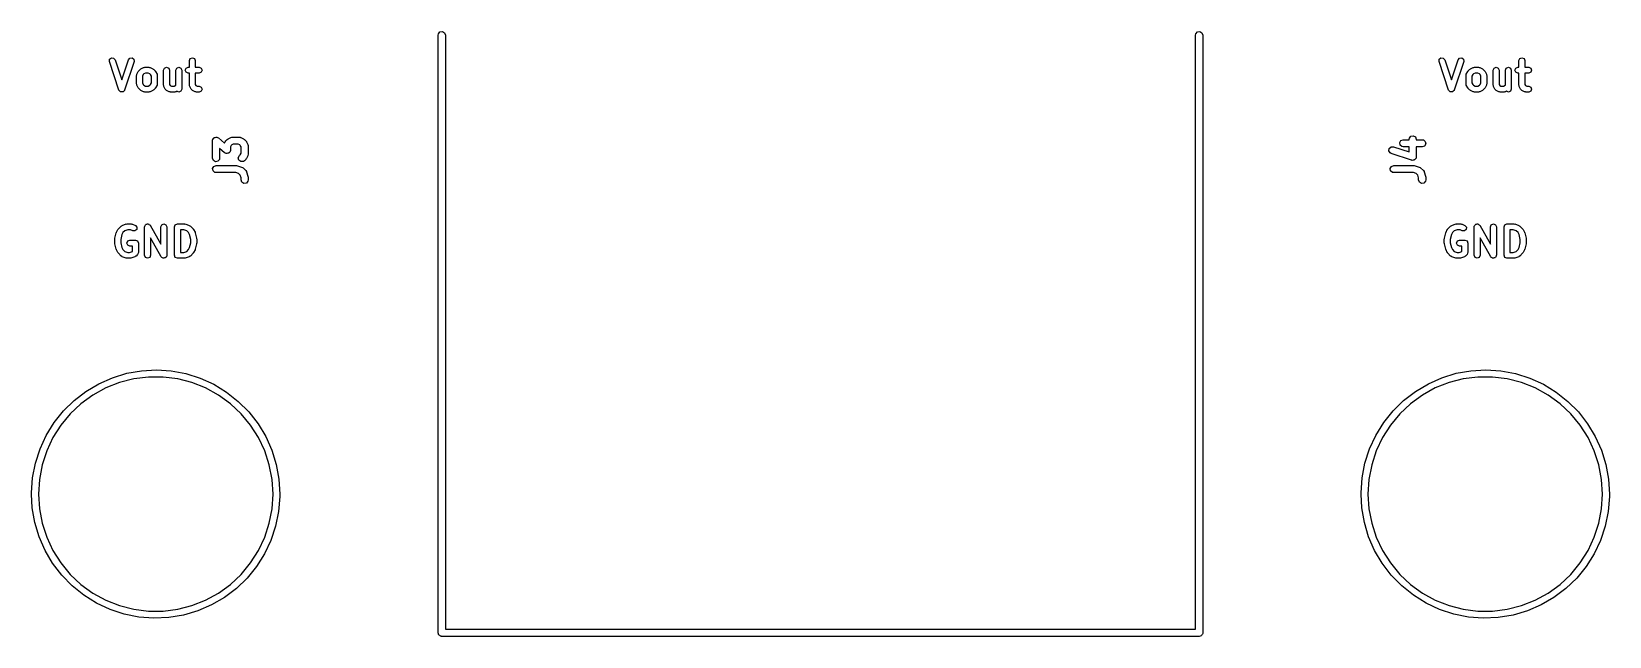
# Model space of a CAD drawing. Extents: x 83.4 to 116.6, y -117 to -83.4.
# Drawn here: x 83.39 to 116.61, y -117 to -104.26 of the extents above; entities that cross this region are included whole.
import ezdxf

# ---------------------------------------------------------------- set-up
doc = ezdxf.new("R2010")
doc.units = 0
doc.layers.add('BLACK', color=7, linetype='CONTINUOUS')

msp = doc.modelspace()

# ---------------------------------------------------------------- linework, layer by layer
at = {"layer": 'BLACK', "linetype": 'CONTINUOUS'}
for p, q in [((91.9482, -104.334), (91.9528, -104.308)), ((91.9482, -116.923), (91.9482, -104.334)), ((91.9528, -104.308), (91.9863, -104.268)), ((91.9863, -104.268), (92.0376, -104.259)), ((92.0376, -104.259), (92.0828, -104.285)), ((92.0828, -104.285), (92.1006, -104.334)), ((92.1006, -104.334), (92.1006, -116.847)), ((107.899, -104.334), (107.904, -104.308)), ((107.899, -116.847), (107.899, -104.334)), ((107.904, -104.308), (107.938, -104.268)), ((107.938, -104.268), (107.989, -104.259)), ((107.989, -104.259), (108.034, -104.285)), ((108.034, -104.285), (108.052, -104.334)), ((108.052, -104.334), (108.052, -116.923)), ((85.0264, -104.891), (85.0298, -104.843)), ((85.2264, -105.491), (85.0264, -104.891)), ((85.0298, -104.843), (85.066, -104.812)), ((85.066, -104.812), (85.1137, -104.816)), ((85.1137, -104.816), (85.145, -104.852)), ((85.145, -104.852), (85.2857, -105.274)), ((85.2857, -105.274), (85.4264, -104.852)), ((85.545, -104.891), (85.345, -105.491)), ((85.4264, -104.852), (85.4578, -104.816)), ((85.4578, -104.816), (85.5055, -104.812)), ((85.5055, -104.812), (85.5416, -104.843)), ((85.5416, -104.843), (85.545, -104.891)), ((86.7089, -104.871), (86.7272, -104.827)), ((86.7089, -105.009), (86.7089, -104.871)), ((86.7272, -104.827), (86.7714, -104.809)), ((86.7714, -104.809), (86.8156, -104.827)), ((86.8156, -104.827), (86.8339, -104.871)), ((86.8339, -104.871), (86.8339, -105.009)), ((113.026, -104.891), (113.03, -104.843)), ((113.226, -105.491), (113.026, -104.891)), ((113.03, -104.843), (113.066, -104.812)), ((113.066, -104.812), (113.114, -104.816)), ((113.114, -104.816), (113.145, -104.852)), ((113.145, -104.852), (113.286, -105.274)), ((113.286, -105.274), (113.426, -104.852)), ((113.545, -104.891), (113.345, -105.491)), ((113.426, -104.852), (113.458, -104.816)), ((113.458, -104.816), (113.505, -104.812)), ((113.505, -104.812), (113.542, -104.843)), ((113.542, -104.843), (113.545, -104.891)), ((114.709, -104.871), (114.727, -104.827)), ((114.709, -105.009), (114.709, -104.871)), ((114.727, -104.827), (114.771, -104.809)), ((114.771, -104.809), (114.816, -104.827)), ((114.816, -104.827), (114.834, -104.871)), ((114.834, -104.871), (114.834, -105.009)), ((85.5946, -105.186), (85.6002, -105.172)), ((85.5946, -105.357), (85.5946, -105.186)), ((85.6002, -105.172), (85.6012, -105.158)), ((85.6012, -105.158), (85.6298, -105.101)), ((85.6298, -105.101), (85.6376, -105.094)), ((85.6376, -105.094), (85.6415, -105.084)), ((85.6415, -105.084), (85.6701, -105.056)), ((85.6701, -105.056), (85.6796, -105.052)), ((85.6796, -105.052), (85.6863, -105.044)), ((85.6863, -105.044), (85.7435, -105.016)), ((85.7371, -105.166), (85.7196, -105.2)), ((85.7196, -105.2), (85.7196, -105.342)), ((85.7513, -105.151), (85.7371, -105.166)), ((85.7435, -105.016), (85.758, -105.014)), ((85.7862, -105.134), (85.7513, -105.151)), ((85.758, -105.014), (85.7714, -105.009)), ((85.7714, -105.009), (85.8571, -105.009)), ((85.8424, -105.134), (85.7862, -105.134)), ((85.8773, -105.151), (85.8424, -105.134)), ((85.8571, -105.009), (85.8706, -105.014)), ((85.8706, -105.014), (85.8851, -105.016)), ((85.8915, -105.166), (85.8773, -105.151)), ((85.8851, -105.016), (85.9422, -105.044)), ((85.9089, -105.2), (85.8915, -105.166)), ((85.9089, -105.342), (85.9089, -105.2)), ((85.9422, -105.044), (85.949, -105.052)), ((85.949, -105.052), (85.9585, -105.056)), ((85.9585, -105.056), (85.987, -105.084)), ((85.987, -105.084), (85.991, -105.094)), ((85.991, -105.094), (85.9988, -105.101)), ((85.9988, -105.101), (86.0273, -105.158)), ((86.0273, -105.158), (86.0284, -105.172)), ((86.0284, -105.172), (86.0339, -105.186)), ((86.0339, -105.186), (86.0339, -105.357)), ((86.1661, -105.071), (86.1844, -105.027)), ((86.1661, -105.386), (86.1661, -105.071)), ((86.1844, -105.027), (86.2286, -105.009)), ((86.2286, -105.009), (86.2728, -105.027)), ((86.2728, -105.027), (86.2911, -105.071)), ((86.2911, -105.071), (86.2911, -105.371)), ((86.4232, -105.071), (86.4415, -105.027)), ((86.4232, -105.388), (86.4232, -105.071)), ((86.4415, -105.027), (86.4857, -105.009)), ((86.4857, -105.009), (86.5299, -105.027)), ((86.5299, -105.027), (86.5482, -105.071)), ((86.5482, -105.071), (86.5482, -105.471)), ((86.6232, -105.071), (86.6415, -105.027)), ((86.6415, -105.116), (86.6232, -105.071)), ((86.6415, -105.027), (86.6857, -105.009)), ((86.6857, -105.134), (86.6415, -105.116)), ((86.6857, -105.009), (86.7089, -105.009)), ((86.7089, -105.134), (86.6857, -105.134)), ((86.7089, -105.386), (86.7089, -105.134)), ((86.8339, -105.009), (86.9143, -105.009)), ((86.9143, -105.134), (86.8339, -105.134)), ((86.8339, -105.134), (86.8339, -105.371)), ((86.9143, -105.009), (86.9585, -105.027)), ((86.9585, -105.116), (86.9143, -105.134)), ((86.9585, -105.027), (86.9768, -105.071)), ((86.9768, -105.071), (86.9585, -105.116)), ((113.595, -105.186), (113.6, -105.172)), ((113.595, -105.357), (113.595, -105.186)), ((113.6, -105.172), (113.601, -105.158)), ((113.601, -105.158), (113.63, -105.101)), ((113.63, -105.101), (113.638, -105.094)), ((113.638, -105.094), (113.642, -105.084)), ((113.642, -105.084), (113.67, -105.056)), ((113.67, -105.056), (113.68, -105.052)), ((113.68, -105.052), (113.686, -105.044)), ((113.686, -105.044), (113.743, -105.016)), ((113.737, -105.166), (113.72, -105.2)), ((113.72, -105.2), (113.72, -105.342)), ((113.751, -105.151), (113.737, -105.166)), ((113.743, -105.016), (113.758, -105.014)), ((113.786, -105.134), (113.751, -105.151)), ((113.758, -105.014), (113.771, -105.009)), ((113.771, -105.009), (113.857, -105.009)), ((113.842, -105.134), (113.786, -105.134)), ((113.877, -105.151), (113.842, -105.134)), ((113.857, -105.009), (113.871, -105.014)), ((113.871, -105.014), (113.885, -105.016)), ((113.891, -105.166), (113.877, -105.151)), ((113.885, -105.016), (113.942, -105.044)), ((113.909, -105.2), (113.891, -105.166)), ((113.909, -105.342), (113.909, -105.2)), ((113.942, -105.044), (113.949, -105.052)), ((113.949, -105.052), (113.958, -105.056)), ((113.958, -105.056), (113.987, -105.084)), ((113.987, -105.084), (113.991, -105.094)), ((113.991, -105.094), (113.999, -105.101)), ((113.999, -105.101), (114.027, -105.158)), ((114.027, -105.158), (114.028, -105.172)), ((114.028, -105.172), (114.034, -105.186)), ((114.034, -105.186), (114.034, -105.357)), ((114.166, -105.071), (114.184, -105.027)), ((114.166, -105.386), (114.166, -105.071)), ((114.184, -105.027), (114.229, -105.009)), ((114.229, -105.009), (114.273, -105.027)), ((114.273, -105.027), (114.291, -105.071)), ((114.291, -105.071), (114.291, -105.371)), ((114.423, -105.071), (114.442, -105.027)), ((114.423, -105.388), (114.423, -105.071)), ((114.442, -105.027), (114.486, -105.009)), ((114.486, -105.009), (114.53, -105.027)), ((114.53, -105.027), (114.548, -105.071)), ((114.548, -105.071), (114.548, -105.471)), ((114.623, -105.071), (114.642, -105.027)), ((114.642, -105.116), (114.623, -105.071)), ((114.642, -105.027), (114.686, -105.009)), ((114.686, -105.134), (114.642, -105.116)), ((114.686, -105.009), (114.709, -105.009)), ((114.709, -105.134), (114.686, -105.134)), ((114.709, -105.386), (114.709, -105.134)), ((114.834, -105.009), (114.914, -105.009)), ((114.914, -105.134), (114.834, -105.134)), ((114.834, -105.134), (114.834, -105.371)), ((114.914, -105.009), (114.958, -105.027)), ((114.958, -105.116), (114.914, -105.134)), ((114.958, -105.027), (114.977, -105.071)), ((114.977, -105.071), (114.958, -105.116)), ((85.2295, -105.495), (85.2264, -105.491)), ((85.2298, -105.499), (85.2295, -105.495)), ((85.2448, -105.512), (85.2298, -105.499)), ((85.2578, -105.527), (85.2448, -105.512)), ((85.2624, -105.528), (85.2578, -105.527)), ((85.2659, -105.531), (85.2624, -105.528)), ((85.2857, -105.529), (85.2659, -105.531)), ((85.3055, -105.531), (85.2857, -105.529)), ((85.309, -105.528), (85.3055, -105.531)), ((85.3137, -105.527), (85.309, -105.528)), ((85.3266, -105.512), (85.3137, -105.527)), ((85.3416, -105.499), (85.3266, -105.512)), ((85.3419, -105.495), (85.3416, -105.499)), ((85.345, -105.491), (85.3419, -105.495)), ((85.6002, -105.371), (85.5946, -105.357)), ((85.6012, -105.385), (85.6002, -105.371)), ((85.6298, -105.442), (85.6012, -105.385)), ((85.6376, -105.449), (85.6298, -105.442)), ((85.6415, -105.458), (85.6376, -105.449)), ((85.6701, -105.487), (85.6415, -105.458)), ((85.6796, -105.491), (85.6701, -105.487)), ((85.6863, -105.499), (85.6796, -105.491)), ((85.7435, -105.527), (85.6863, -105.499)), ((85.7196, -105.342), (85.7371, -105.377)), ((85.7371, -105.377), (85.7513, -105.391)), ((85.758, -105.528), (85.7435, -105.527)), ((85.7513, -105.391), (85.7862, -105.409)), ((85.7714, -105.534), (85.758, -105.528)), ((85.8571, -105.534), (85.7714, -105.534)), ((85.7862, -105.409), (85.8424, -105.409)), ((85.8424, -105.409), (85.8773, -105.391)), ((85.8706, -105.528), (85.8571, -105.534)), ((85.8851, -105.527), (85.8706, -105.528)), ((85.8773, -105.391), (85.8915, -105.377)), ((85.9422, -105.499), (85.8851, -105.527)), ((85.8915, -105.377), (85.9089, -105.342)), ((85.949, -105.491), (85.9422, -105.499)), ((85.9585, -105.487), (85.949, -105.491)), ((85.9871, -105.458), (85.9585, -105.487)), ((85.991, -105.449), (85.9871, -105.458)), ((85.9988, -105.442), (85.991, -105.449)), ((86.0273, -105.385), (85.9988, -105.442)), ((86.0284, -105.371), (86.0273, -105.385)), ((86.0339, -105.357), (86.0284, -105.371)), ((86.1716, -105.399), (86.1661, -105.386)), ((86.1727, -105.414), (86.1716, -105.399)), ((86.2012, -105.471), (86.1727, -105.414)), ((86.2162, -105.484), (86.2012, -105.471)), ((86.2292, -105.499), (86.2162, -105.484)), ((86.2863, -105.527), (86.2292, -105.499)), ((86.3008, -105.528), (86.2863, -105.527)), ((86.2911, -105.371), (86.3037, -105.396)), ((86.3143, -105.534), (86.3008, -105.528)), ((86.3037, -105.396), (86.329, -105.409)), ((86.4, -105.534), (86.3143, -105.534)), ((86.329, -105.409), (86.3852, -105.409)), ((86.3852, -105.409), (86.4201, -105.391)), ((86.4134, -105.528), (86.4, -105.534)), ((86.428, -105.527), (86.4134, -105.528)), ((86.4201, -105.391), (86.4232, -105.388)), ((86.4469, -105.518), (86.428, -105.527)), ((86.4857, -105.534), (86.4469, -105.518)), ((86.5299, -105.516), (86.4857, -105.534)), ((86.5482, -105.471), (86.5299, -105.516)), ((86.7145, -105.399), (86.7089, -105.386)), ((86.7155, -105.414), (86.7145, -105.399)), ((86.7441, -105.471), (86.7155, -105.414)), ((86.7591, -105.484), (86.7441, -105.471)), ((86.772, -105.499), (86.7591, -105.484)), ((86.8292, -105.527), (86.772, -105.499)), ((86.8437, -105.528), (86.8292, -105.527)), ((86.8339, -105.371), (86.8466, -105.396)), ((86.8571, -105.534), (86.8437, -105.528)), ((86.8466, -105.396), (86.8719, -105.409)), ((86.9143, -105.534), (86.8571, -105.534)), ((86.8719, -105.409), (86.9143, -105.409)), ((86.9143, -105.409), (86.9585, -105.427)), ((86.9585, -105.516), (86.9143, -105.534)), ((86.9585, -105.427), (86.9768, -105.471)), ((86.9768, -105.471), (86.9585, -105.516)), ((113.229, -105.495), (113.226, -105.491)), ((113.23, -105.499), (113.229, -105.495)), ((113.245, -105.512), (113.23, -105.499)), ((113.258, -105.527), (113.245, -105.512)), ((113.262, -105.528), (113.258, -105.527)), ((113.266, -105.531), (113.262, -105.528)), ((113.286, -105.529), (113.266, -105.531)), ((113.305, -105.531), (113.286, -105.529)), ((113.309, -105.528), (113.305, -105.531)), ((113.314, -105.527), (113.309, -105.528)), ((113.327, -105.512), (113.314, -105.527)), ((113.342, -105.499), (113.327, -105.512)), ((113.345, -105.491), (113.342, -105.495)), ((113.342, -105.495), (113.342, -105.499)), ((113.6, -105.371), (113.595, -105.357)), ((113.601, -105.385), (113.6, -105.371)), ((113.63, -105.442), (113.601, -105.385)), ((113.638, -105.449), (113.63, -105.442)), ((113.642, -105.458), (113.638, -105.449)), ((113.67, -105.487), (113.642, -105.458)), ((113.68, -105.491), (113.67, -105.487)), ((113.686, -105.499), (113.68, -105.491)), ((113.743, -105.527), (113.686, -105.499)), ((113.72, -105.342), (113.737, -105.377)), ((113.737, -105.377), (113.751, -105.391)), ((113.758, -105.528), (113.743, -105.527)), ((113.751, -105.391), (113.786, -105.409)), ((113.771, -105.534), (113.758, -105.528)), ((113.857, -105.534), (113.771, -105.534)), ((113.786, -105.409), (113.842, -105.409)), ((113.842, -105.409), (113.877, -105.391)), ((113.871, -105.528), (113.857, -105.534)), ((113.885, -105.527), (113.871, -105.528)), ((113.877, -105.391), (113.891, -105.377)), ((113.942, -105.499), (113.885, -105.527)), ((113.891, -105.377), (113.909, -105.342)), ((113.949, -105.491), (113.942, -105.499)), ((113.958, -105.487), (113.949, -105.491)), ((113.987, -105.458), (113.958, -105.487)), ((113.991, -105.449), (113.987, -105.458)), ((113.999, -105.442), (113.991, -105.449)), ((114.027, -105.385), (113.999, -105.442)), ((114.028, -105.371), (114.027, -105.385)), ((114.034, -105.357), (114.028, -105.371)), ((114.172, -105.399), (114.166, -105.386)), ((114.173, -105.414), (114.172, -105.399)), ((114.201, -105.471), (114.173, -105.414)), ((114.216, -105.484), (114.201, -105.471)), ((114.229, -105.499), (114.216, -105.484)), ((114.286, -105.527), (114.229, -105.499)), ((114.301, -105.528), (114.286, -105.527)), ((114.291, -105.371), (114.304, -105.396)), ((114.314, -105.534), (114.301, -105.528)), ((114.304, -105.396), (114.329, -105.409)), ((114.4, -105.534), (114.314, -105.534)), ((114.329, -105.409), (114.385, -105.409)), ((114.385, -105.409), (114.42, -105.391)), ((114.413, -105.528), (114.4, -105.534)), ((114.428, -105.527), (114.413, -105.528)), ((114.42, -105.391), (114.423, -105.388)), ((114.447, -105.518), (114.428, -105.527)), ((114.486, -105.534), (114.447, -105.518)), ((114.53, -105.516), (114.486, -105.534)), ((114.548, -105.471), (114.53, -105.516)), ((114.714, -105.399), (114.709, -105.386)), ((114.716, -105.414), (114.714, -105.399)), ((114.744, -105.471), (114.716, -105.414)), ((114.759, -105.484), (114.744, -105.471)), ((114.772, -105.499), (114.759, -105.484)), ((114.829, -105.527), (114.772, -105.499)), ((114.844, -105.528), (114.829, -105.527)), ((114.834, -105.371), (114.847, -105.396)), ((114.857, -105.534), (114.844, -105.528)), ((114.847, -105.396), (114.872, -105.409)), ((114.914, -105.534), (114.857, -105.534)), ((114.872, -105.409), (114.914, -105.409)), ((114.914, -105.409), (114.958, -105.427)), ((114.958, -105.516), (114.914, -105.534)), ((114.958, -105.427), (114.977, -105.471)), ((114.977, -105.471), (114.958, -105.516)), ((87.1964, -106.555), (87.1984, -106.544)), ((87.1964, -106.926), (87.1964, -106.555)), ((87.1979, -106.54), (87.1995, -106.538)), ((87.1984, -106.544), (87.1979, -106.54)), ((87.1995, -106.538), (87.201, -106.529)), ((87.201, -106.529), (87.2139, -106.514)), ((87.2139, -106.514), (87.2244, -106.497)), ((87.2244, -106.497), (87.2301, -106.495)), ((87.2301, -106.495), (87.2339, -106.49)), ((87.2339, -106.49), (87.2538, -106.487)), ((87.2538, -106.487), (87.273, -106.48)), ((87.273, -106.48), (87.2786, -106.482)), ((87.2786, -106.482), (87.2845, -106.481)), ((87.2845, -106.481), (87.302, -106.491)), ((87.302, -106.491), (87.3208, -106.499)), ((87.3208, -106.499), (87.4465, -106.609)), ((87.4465, -106.609), (87.4615, -106.579)), ((87.4615, -106.579), (87.4748, -106.561)), ((87.4748, -106.561), (87.4755, -106.559)), ((87.4755, -106.559), (87.5041, -106.531)), ((87.5041, -106.531), (87.5225, -106.518)), ((87.5225, -106.518), (87.5236, -106.516)), ((87.5236, -106.516), (87.5807, -106.488)), ((87.5902, -106.657), (87.575, -106.687)), ((87.5807, -106.488), (87.6057, -106.48)), ((87.6016, -106.645), (87.5902, -106.657)), ((87.632, -106.63), (87.6016, -106.645)), ((87.6057, -106.48), (87.6101, -106.482)), ((87.6101, -106.482), (87.6143, -106.48)), ((87.6143, -106.48), (87.7571, -106.48)), ((87.7394, -106.63), (87.632, -106.63)), ((87.7699, -106.645), (87.7394, -106.63)), ((87.7571, -106.48), (87.7828, -106.485)), ((87.7812, -106.657), (87.7699, -106.645)), ((87.7964, -106.687), (87.7812, -106.657)), ((87.7828, -106.485), (87.7862, -106.487)), ((87.7862, -106.487), (87.7907, -106.488)), ((87.7907, -106.488), (87.8478, -106.516)), ((87.8478, -106.516), (87.8658, -106.53)), ((87.8658, -106.53), (87.8673, -106.531)), ((87.8673, -106.531), (87.8959, -106.559)), ((87.8959, -106.559), (87.9088, -106.577)), ((87.9088, -106.577), (87.9099, -106.579)), ((87.9099, -106.579), (87.9385, -106.636)), ((87.9385, -106.636), (87.9459, -106.661)), ((87.9459, -106.661), (87.9449, -106.665)), ((87.9449, -106.665), (87.9464, -106.669)), ((112.198, -106.599), (112.223, -106.555)), ((112.206, -106.65), (112.198, -106.599)), ((112.246, -106.683), (112.206, -106.65)), ((112.223, -106.555), (112.271, -106.537)), ((112.271, -106.537), (112.396, -106.537)), ((112.396, -106.526), (112.401, -106.501)), ((112.396, -106.537), (112.396, -106.526)), ((112.401, -106.501), (112.434, -106.461)), ((112.434, -106.461), (112.484, -106.453)), ((112.484, -106.453), (112.529, -106.478)), ((112.529, -106.478), (112.546, -106.526)), ((112.546, -106.526), (112.546, -106.537)), ((112.546, -106.537), (112.671, -106.537)), ((112.671, -106.537), (112.697, -106.542)), ((112.697, -106.542), (112.736, -106.575)), ((112.745, -106.625), (112.72, -106.67)), ((112.736, -106.575), (112.745, -106.625)), ((87.214, -106.975), (87.1964, -106.926)), ((87.2584, -107), (87.214, -106.975)), ((87.3089, -106.991), (87.2584, -107)), ((87.3419, -106.952), (87.3089, -106.991)), ((87.3464, -106.926), (87.3419, -106.952)), ((87.4506, -106.811), (87.3464, -106.72)), ((87.3464, -106.72), (87.3464, -106.926)), ((87.4695, -106.819), (87.4506, -106.811)), ((87.487, -106.829), (87.4695, -106.819)), ((87.4929, -106.828), (87.487, -106.829)), ((87.4984, -106.83), (87.4929, -106.828)), ((87.5176, -106.823), (87.4984, -106.83)), ((87.5375, -106.82), (87.5176, -106.823)), ((87.5413, -106.815), (87.5375, -106.82)), ((87.547, -106.813), (87.5413, -106.815)), ((87.5575, -106.796), (87.547, -106.813)), ((87.5705, -106.781), (87.5575, -106.796)), ((87.572, -106.772), (87.5705, -106.781)), ((87.5736, -106.77), (87.572, -106.772)), ((87.575, -106.755), (87.573, -106.766)), ((87.573, -106.766), (87.5736, -106.77)), ((87.575, -106.687), (87.575, -106.755)), ((87.7396, -106.92), (87.7613, -106.873)), ((87.7528, -106.969), (87.7396, -106.92)), ((87.7949, -106.999), (87.7528, -106.969)), ((87.7613, -106.873), (87.7812, -106.853)), ((87.7812, -106.853), (87.7964, -106.823)), ((87.846, -106.994), (87.7949, -106.999)), ((87.7964, -106.823), (87.7964, -106.687)), ((87.8673, -106.979), (87.846, -106.994)), ((87.8959, -106.951), (87.8673, -106.979)), ((87.8966, -106.949), (87.8959, -106.951)), ((87.9099, -106.931), (87.8966, -106.949)), ((87.9385, -106.874), (87.9099, -106.931)), ((87.939, -106.87), (87.9385, -106.874)), ((87.9419, -106.866), (87.939, -106.87)), ((87.9464, -106.841), (87.9419, -106.866)), ((87.9464, -106.669), (87.9464, -106.841)), ((111.969, -106.77), (111.977, -106.719)), ((111.996, -106.814), (111.969, -106.77)), ((111.977, -106.719), (112.015, -106.685)), ((112.019, -106.826), (111.996, -106.814)), ((112.015, -106.685), (112.067, -106.684)), ((112.448, -106.969), (112.019, -106.826)), ((112.067, -106.684), (112.396, -106.794)), ((112.271, -106.687), (112.246, -106.683)), ((112.396, -106.687), (112.271, -106.687)), ((112.396, -106.794), (112.396, -106.687)), ((112.453, -106.969), (112.448, -106.969)), ((112.458, -106.972), (112.453, -106.969)), ((112.479, -106.968), (112.458, -106.972)), ((112.499, -106.968), (112.479, -106.968)), ((112.503, -106.964), (112.499, -106.968)), ((112.509, -106.963), (112.503, -106.964)), ((112.522, -106.947), (112.509, -106.963)), ((112.537, -106.934), (112.522, -106.947)), ((112.538, -106.928), (112.537, -106.934)), ((112.542, -106.924), (112.538, -106.928)), ((112.546, -106.898), (112.542, -106.924)), ((112.671, -106.687), (112.546, -106.687)), ((112.546, -106.687), (112.546, -106.898)), ((112.72, -106.67), (112.671, -106.687)), ((87.1976, -107.142), (87.2232, -107.098)), ((87.2065, -107.192), (87.1976, -107.142)), ((87.2458, -107.225), (87.2065, -107.192)), ((87.2232, -107.098), (87.2714, -107.08)), ((87.2714, -107.23), (87.2458, -107.225)), ((87.2714, -107.08), (87.7, -107.08)), ((87.6878, -107.23), (87.2714, -107.23)), ((87.7452, -107.249), (87.6878, -107.23)), ((87.7, -107.08), (87.7221, -107.084)), ((87.7221, -107.084), (87.7237, -107.084)), ((87.7237, -107.084), (87.8094, -107.112)), ((87.7773, -107.281), (87.7452, -107.249)), ((87.7964, -107.339), (87.7773, -107.281)), ((87.8094, -107.112), (87.8323, -107.125)), ((87.8323, -107.125), (87.8347, -107.129)), ((87.8347, -107.129), (87.8387, -107.131)), ((87.8387, -107.131), (87.8959, -107.188)), ((87.8959, -107.188), (87.9108, -107.209)), ((87.9108, -107.209), (87.9112, -107.213)), ((87.9112, -107.213), (87.914, -107.217)), ((87.914, -107.217), (87.9426, -107.303)), ((87.9426, -107.303), (87.9459, -107.325)), ((87.9459, -107.325), (87.9464, -107.326)), ((87.9464, -107.326), (87.9464, -107.384)), ((111.998, -107.142), (112.023, -107.098)), ((112.006, -107.192), (111.998, -107.142)), ((112.046, -107.225), (112.006, -107.192)), ((112.023, -107.098), (112.071, -107.08)), ((112.071, -107.23), (112.046, -107.225)), ((112.071, -107.08), (112.5, -107.08)), ((112.488, -107.23), (112.071, -107.23)), ((112.545, -107.249), (112.488, -107.23)), ((112.5, -107.08), (112.522, -107.084)), ((112.522, -107.084), (112.524, -107.084)), ((112.524, -107.084), (112.609, -107.112)), ((112.577, -107.281), (112.545, -107.249)), ((112.596, -107.339), (112.577, -107.281)), ((112.609, -107.112), (112.632, -107.125)), ((112.632, -107.125), (112.635, -107.129)), ((112.635, -107.129), (112.639, -107.131)), ((112.639, -107.131), (112.696, -107.188)), ((112.696, -107.188), (112.711, -107.209)), ((112.711, -107.209), (112.711, -107.213)), ((112.711, -107.213), (112.714, -107.217)), ((112.714, -107.217), (112.743, -107.303)), ((112.743, -107.303), (112.746, -107.325)), ((112.746, -107.325), (112.746, -107.326)), ((112.746, -107.326), (112.746, -107.384)), ((87.7964, -107.384), (87.7964, -107.339)), ((87.814, -107.432), (87.7964, -107.384)), ((87.8584, -107.457), (87.814, -107.432)), ((87.9089, -107.449), (87.8584, -107.457)), ((87.9419, -107.409), (87.9089, -107.449)), ((87.9464, -107.384), (87.9419, -107.409)), ((112.596, -107.384), (112.596, -107.339)), ((112.614, -107.432), (112.596, -107.384)), ((112.658, -107.457), (112.614, -107.432)), ((112.709, -107.449), (112.658, -107.457)), ((112.742, -107.409), (112.709, -107.449)), ((112.746, -107.384), (112.742, -107.409)), ((85.2945, -108.341), (85.3802, -108.312)), ((85.3802, -108.312), (85.3905, -108.313)), ((85.3905, -108.313), (85.4, -108.309)), ((85.4, -108.309), (85.4857, -108.309)), ((85.4857, -108.309), (85.4992, -108.314)), ((85.4992, -108.314), (85.5137, -108.316)), ((85.5137, -108.316), (85.5708, -108.344)), ((85.7782, -108.342), (85.7844, -108.327)), ((85.7844, -108.327), (85.7923, -108.324)), ((85.7923, -108.324), (85.7976, -108.317)), ((85.7976, -108.317), (85.8136, -108.315)), ((85.8136, -108.315), (85.8286, -108.309)), ((85.8286, -108.309), (85.8365, -108.312)), ((85.8365, -108.312), (85.845, -108.311)), ((85.845, -108.311), (85.8578, -108.321)), ((85.8578, -108.321), (85.8728, -108.327)), ((85.8728, -108.327), (85.876, -108.335)), ((86.1089, -108.371), (86.1272, -108.327)), ((86.1272, -108.327), (86.1714, -108.309)), ((86.1714, -108.309), (86.2156, -108.327)), ((86.2156, -108.327), (86.2339, -108.371)), ((86.3946, -108.371), (86.4129, -108.327)), ((86.4129, -108.327), (86.4571, -108.309)), ((86.4571, -108.309), (86.6, -108.309)), ((86.6, -108.309), (86.6095, -108.313)), ((86.6095, -108.313), (86.6198, -108.312)), ((86.6198, -108.312), (86.7055, -108.341)), ((113.295, -108.341), (113.38, -108.312)), ((113.38, -108.312), (113.39, -108.313)), ((113.39, -108.313), (113.4, -108.309)), ((113.4, -108.309), (113.486, -108.309)), ((113.486, -108.309), (113.499, -108.314)), ((113.499, -108.314), (113.514, -108.316)), ((113.514, -108.316), (113.571, -108.344)), ((113.778, -108.342), (113.784, -108.327)), ((113.784, -108.327), (113.792, -108.324)), ((113.792, -108.324), (113.798, -108.317)), ((113.798, -108.317), (113.814, -108.315)), ((113.814, -108.315), (113.829, -108.309)), ((113.829, -108.309), (113.837, -108.312)), ((113.837, -108.312), (113.845, -108.311)), ((113.845, -108.311), (113.858, -108.321)), ((113.858, -108.321), (113.873, -108.327)), ((113.873, -108.327), (113.876, -108.335)), ((114.109, -108.371), (114.127, -108.327)), ((114.127, -108.327), (114.171, -108.309)), ((114.171, -108.309), (114.216, -108.327)), ((114.216, -108.327), (114.234, -108.371)), ((114.395, -108.371), (114.413, -108.327)), ((114.413, -108.327), (114.457, -108.309)), ((114.457, -108.309), (114.6, -108.309)), ((114.6, -108.309), (114.61, -108.313)), ((114.61, -108.313), (114.62, -108.312)), ((114.62, -108.312), (114.705, -108.341)), ((85.1375, -108.629), (85.1405, -108.621)), ((85.1375, -108.714), (85.1375, -108.629)), ((85.1394, -108.613), (85.1679, -108.499)), ((85.1405, -108.621), (85.1394, -108.613)), ((85.1679, -108.499), (85.1722, -108.493)), ((85.1722, -108.493), (85.1727, -108.486)), ((85.1727, -108.486), (85.2012, -108.429)), ((85.2012, -108.429), (85.209, -108.422)), ((85.209, -108.422), (85.2129, -108.413)), ((85.2129, -108.413), (85.2701, -108.356)), ((85.2875, -108.536), (85.2625, -108.636)), ((85.2625, -108.636), (85.2625, -108.707)), ((85.2701, -108.356), (85.2835, -108.35)), ((85.2835, -108.35), (85.2945, -108.341)), ((85.3085, -108.494), (85.2875, -108.536)), ((85.348, -108.455), (85.3085, -108.494)), ((85.4101, -108.434), (85.348, -108.455)), ((85.471, -108.434), (85.4101, -108.434)), ((85.4129, -108.67), (85.4571, -108.652)), ((85.4571, -108.652), (85.5714, -108.652)), ((85.5149, -108.456), (85.471, -108.434)), ((85.5626, -108.459), (85.5149, -108.456)), ((85.5988, -108.428), (85.5626, -108.459)), ((85.5708, -108.344), (85.6021, -108.38)), ((85.5714, -108.652), (85.6156, -108.67)), ((85.6021, -108.38), (85.5988, -108.428)), ((85.7661, -108.371), (85.7694, -108.363)), ((85.7661, -108.971), (85.7661, -108.371)), ((85.7683, -108.355), (85.7782, -108.342)), ((85.7694, -108.363), (85.7683, -108.355)), ((85.876, -108.335), (85.8828, -108.34)), ((85.8828, -108.34), (86.1089, -108.736)), ((86.1172, -109.002), (85.8911, -108.607)), ((85.8911, -108.607), (85.8911, -108.971)), ((86.1089, -108.736), (86.1089, -108.371)), ((86.2339, -108.371), (86.2339, -108.971)), ((86.3946, -108.971), (86.3946, -108.371)), ((86.5196, -108.434), (86.5196, -108.909)), ((86.5899, -108.434), (86.5196, -108.434)), ((86.652, -108.455), (86.5899, -108.434)), ((86.6915, -108.494), (86.652, -108.455)), ((86.7125, -108.536), (86.6915, -108.494)), ((86.7055, -108.341), (86.7165, -108.35)), ((86.7375, -108.636), (86.7125, -108.536)), ((86.7165, -108.35), (86.7299, -108.356)), ((86.7299, -108.356), (86.7871, -108.413)), ((86.7375, -108.707), (86.7375, -108.636)), ((86.7871, -108.413), (86.791, -108.422)), ((86.791, -108.422), (86.7988, -108.429)), ((86.7988, -108.429), (86.8273, -108.486)), ((86.8273, -108.486), (86.8278, -108.493)), ((86.8278, -108.493), (86.8321, -108.499)), ((86.8321, -108.499), (86.8606, -108.613)), ((86.8606, -108.613), (86.8595, -108.621)), ((86.8595, -108.621), (86.8625, -108.629)), ((86.8625, -108.629), (86.8625, -108.714)), ((113.137, -108.629), (113.141, -108.621)), ((113.137, -108.714), (113.137, -108.629)), ((113.139, -108.613), (113.168, -108.499)), ((113.141, -108.621), (113.139, -108.613)), ((113.168, -108.499), (113.172, -108.493)), ((113.172, -108.493), (113.173, -108.486)), ((113.173, -108.486), (113.201, -108.429)), ((113.201, -108.429), (113.209, -108.422)), ((113.209, -108.422), (113.213, -108.413)), ((113.213, -108.413), (113.27, -108.356)), ((113.288, -108.536), (113.262, -108.636)), ((113.262, -108.636), (113.262, -108.707)), ((113.27, -108.356), (113.284, -108.35)), ((113.284, -108.35), (113.295, -108.341)), ((113.309, -108.494), (113.288, -108.536)), ((113.348, -108.455), (113.309, -108.494)), ((113.41, -108.434), (113.348, -108.455)), ((113.471, -108.434), (113.41, -108.434)), ((113.413, -108.67), (113.457, -108.652)), ((113.457, -108.652), (113.571, -108.652)), ((113.515, -108.456), (113.471, -108.434)), ((113.563, -108.459), (113.515, -108.456)), ((113.599, -108.428), (113.563, -108.459)), ((113.571, -108.344), (113.602, -108.38)), ((113.571, -108.652), (113.616, -108.67)), ((113.602, -108.38), (113.599, -108.428)), ((113.766, -108.371), (113.769, -108.363)), ((113.766, -108.971), (113.766, -108.371)), ((113.768, -108.355), (113.778, -108.342)), ((113.769, -108.363), (113.768, -108.355)), ((113.876, -108.335), (113.883, -108.34)), ((113.883, -108.34), (114.109, -108.736)), ((114.117, -109.002), (113.891, -108.607)), ((113.891, -108.607), (113.891, -108.971)), ((114.109, -108.736), (114.109, -108.371)), ((114.234, -108.371), (114.234, -108.971)), ((114.395, -108.971), (114.395, -108.371)), ((114.52, -108.434), (114.52, -108.909)), ((114.59, -108.434), (114.52, -108.434)), ((114.652, -108.455), (114.59, -108.434)), ((114.691, -108.494), (114.652, -108.455)), ((114.712, -108.536), (114.691, -108.494)), ((114.705, -108.341), (114.716, -108.35)), ((114.737, -108.636), (114.712, -108.536)), ((114.716, -108.35), (114.73, -108.356)), ((114.73, -108.356), (114.787, -108.413)), ((114.737, -108.707), (114.737, -108.636)), ((114.787, -108.413), (114.791, -108.422)), ((114.791, -108.422), (114.799, -108.429)), ((114.799, -108.429), (114.827, -108.486)), ((114.827, -108.486), (114.828, -108.493)), ((114.828, -108.493), (114.832, -108.499)), ((114.832, -108.499), (114.861, -108.613)), ((114.861, -108.613), (114.859, -108.621)), ((114.859, -108.621), (114.862, -108.629)), ((114.862, -108.629), (114.862, -108.714)), ((85.1405, -108.722), (85.1375, -108.714)), ((85.1394, -108.729), (85.1405, -108.722)), ((85.1679, -108.844), (85.1394, -108.729)), ((85.1722, -108.849), (85.1679, -108.844)), ((85.1727, -108.857), (85.1722, -108.849)), ((85.2012, -108.914), (85.1727, -108.857)), ((85.209, -108.92), (85.2012, -108.914)), ((85.2129, -108.93), (85.209, -108.92)), ((85.2701, -108.987), (85.2129, -108.93)), ((85.2625, -108.707), (85.2875, -108.807)), ((85.2835, -108.993), (85.2701, -108.987)), ((85.2945, -109.002), (85.2835, -108.993)), ((85.2875, -108.807), (85.3085, -108.849)), ((85.3085, -108.849), (85.348, -108.888)), ((85.348, -108.888), (85.4101, -108.909)), ((85.3946, -108.714), (85.4129, -108.67)), ((85.4129, -108.758), (85.3946, -108.714)), ((85.4101, -108.909), (85.447, -108.909)), ((85.4571, -108.777), (85.4129, -108.758)), ((85.447, -108.909), (85.5089, -108.888)), ((85.5089, -108.777), (85.4571, -108.777)), ((85.5089, -108.888), (85.5089, -108.777)), ((85.5736, -108.993), (85.5626, -109.002)), ((85.5871, -108.987), (85.5736, -108.993)), ((85.6156, -108.958), (85.5871, -108.987)), ((85.6156, -108.67), (85.6339, -108.714)), ((85.6286, -108.927), (85.6156, -108.958)), ((85.6339, -108.914), (85.6286, -108.927)), ((85.6339, -108.714), (85.6339, -108.914)), ((85.7844, -109.016), (85.7661, -108.971)), ((85.8911, -108.971), (85.8728, -109.016)), ((86.2317, -108.988), (86.2218, -109.001)), ((86.2339, -108.971), (86.2306, -108.979)), ((86.2306, -108.979), (86.2317, -108.988)), ((86.4129, -109.016), (86.3946, -108.971)), ((86.5196, -108.909), (86.5899, -108.909)), ((86.5899, -108.909), (86.652, -108.888)), ((86.652, -108.888), (86.6915, -108.849)), ((86.6915, -108.849), (86.7125, -108.807)), ((86.7165, -108.993), (86.7055, -109.002)), ((86.7125, -108.807), (86.7375, -108.707)), ((86.7299, -108.987), (86.7165, -108.993)), ((86.7871, -108.93), (86.7299, -108.987)), ((86.791, -108.92), (86.7871, -108.93)), ((86.7988, -108.914), (86.791, -108.92)), ((86.8273, -108.857), (86.7988, -108.914)), ((86.8278, -108.849), (86.8273, -108.857)), ((86.8321, -108.844), (86.8278, -108.849)), ((86.8606, -108.729), (86.8321, -108.844)), ((86.8625, -108.714), (86.8595, -108.722)), ((86.8595, -108.722), (86.8606, -108.729)), ((113.141, -108.722), (113.137, -108.714)), ((113.139, -108.729), (113.141, -108.722)), ((113.168, -108.844), (113.139, -108.729)), ((113.172, -108.849), (113.168, -108.844)), ((113.173, -108.857), (113.172, -108.849)), ((113.201, -108.914), (113.173, -108.857)), ((113.209, -108.92), (113.201, -108.914)), ((113.213, -108.93), (113.209, -108.92)), ((113.27, -108.987), (113.213, -108.93)), ((113.262, -108.707), (113.288, -108.807)), ((113.284, -108.993), (113.27, -108.987)), ((113.295, -109.002), (113.284, -108.993)), ((113.288, -108.807), (113.309, -108.849)), ((113.309, -108.849), (113.348, -108.888)), ((113.348, -108.888), (113.41, -108.909)), ((113.395, -108.714), (113.413, -108.67)), ((113.413, -108.758), (113.395, -108.714)), ((113.41, -108.909), (113.447, -108.909)), ((113.457, -108.777), (113.413, -108.758)), ((113.447, -108.909), (113.509, -108.888)), ((113.509, -108.777), (113.457, -108.777)), ((113.509, -108.888), (113.509, -108.777)), ((113.574, -108.993), (113.563, -109.002)), ((113.587, -108.987), (113.574, -108.993)), ((113.616, -108.958), (113.587, -108.987)), ((113.616, -108.67), (113.634, -108.714)), ((113.629, -108.927), (113.616, -108.958)), ((113.634, -108.914), (113.629, -108.927)), ((113.634, -108.714), (113.634, -108.914)), ((113.784, -109.016), (113.766, -108.971)), ((113.891, -108.971), (113.873, -109.016)), ((114.232, -108.988), (114.222, -109.001)), ((114.234, -108.971), (114.231, -108.979)), ((114.231, -108.979), (114.232, -108.988)), ((114.413, -109.016), (114.395, -108.971)), ((114.52, -108.909), (114.59, -108.909)), ((114.59, -108.909), (114.652, -108.888)), ((114.652, -108.888), (114.691, -108.849)), ((114.691, -108.849), (114.712, -108.807)), ((114.716, -108.993), (114.705, -109.002)), ((114.712, -108.807), (114.737, -108.707)), ((114.73, -108.987), (114.716, -108.993)), ((114.787, -108.93), (114.73, -108.987)), ((114.791, -108.92), (114.787, -108.93)), ((114.799, -108.914), (114.791, -108.92)), ((114.827, -108.857), (114.799, -108.914)), ((114.828, -108.849), (114.827, -108.857)), ((114.832, -108.844), (114.828, -108.849)), ((114.861, -108.729), (114.832, -108.844)), ((114.862, -108.714), (114.859, -108.722)), ((114.859, -108.722), (114.861, -108.729)), ((85.3802, -109.031), (85.2945, -109.002)), ((85.3905, -109.03), (85.3802, -109.031)), ((85.4, -109.034), (85.3905, -109.03)), ((85.4571, -109.034), (85.4, -109.034)), ((85.4666, -109.03), (85.4571, -109.034)), ((85.4769, -109.031), (85.4666, -109.03)), ((85.5626, -109.002), (85.4769, -109.031)), ((85.8286, -109.034), (85.7844, -109.016)), ((85.8728, -109.016), (85.8286, -109.034)), ((86.1239, -109.008), (86.1172, -109.002)), ((86.1272, -109.016), (86.1239, -109.008)), ((86.1422, -109.022), (86.1272, -109.016)), ((86.155, -109.032), (86.1422, -109.022)), ((86.1635, -109.031), (86.155, -109.032)), ((86.1714, -109.034), (86.1635, -109.031)), ((86.1864, -109.028), (86.1714, -109.034)), ((86.2024, -109.026), (86.1864, -109.028)), ((86.2077, -109.019), (86.2024, -109.026)), ((86.2156, -109.016), (86.2077, -109.019)), ((86.2218, -109.001), (86.2156, -109.016)), ((86.4571, -109.034), (86.4129, -109.016)), ((86.6, -109.034), (86.4571, -109.034)), ((86.6095, -109.03), (86.6, -109.034)), ((86.6198, -109.031), (86.6095, -109.03)), ((86.7055, -109.002), (86.6198, -109.031)), ((113.38, -109.031), (113.295, -109.002)), ((113.39, -109.03), (113.38, -109.031)), ((113.4, -109.034), (113.39, -109.03)), ((113.457, -109.034), (113.4, -109.034)), ((113.467, -109.03), (113.457, -109.034)), ((113.477, -109.031), (113.467, -109.03)), ((113.563, -109.002), (113.477, -109.031)), ((113.829, -109.034), (113.784, -109.016)), ((113.873, -109.016), (113.829, -109.034)), ((114.124, -109.008), (114.117, -109.002)), ((114.127, -109.016), (114.124, -109.008)), ((114.142, -109.022), (114.127, -109.016)), ((114.155, -109.032), (114.142, -109.022)), ((114.163, -109.031), (114.155, -109.032)), ((114.171, -109.034), (114.163, -109.031)), ((114.186, -109.028), (114.171, -109.034)), ((114.202, -109.026), (114.186, -109.028)), ((114.208, -109.019), (114.202, -109.026)), ((114.216, -109.016), (114.208, -109.019)), ((114.222, -109.001), (114.216, -109.016)), ((114.457, -109.034), (114.413, -109.016)), ((114.6, -109.034), (114.457, -109.034)), ((114.61, -109.03), (114.6, -109.034)), ((114.62, -109.031), (114.61, -109.03)), ((114.705, -109.002), (114.62, -109.031)), ((84.8006, -111.676), (85.0885, -111.549)), ((85.2368, -111.651), (84.9484, -111.765)), ((85.0885, -111.549), (85.3895, -111.457)), ((85.5372, -111.574), (85.2368, -111.651)), ((85.3895, -111.457), (85.6994, -111.402)), ((85.8449, -111.535), (85.5372, -111.574)), ((85.6994, -111.402), (86.0137, -111.385)), ((86.1551, -111.535), (85.8449, -111.535)), ((86.0137, -111.385), (86.3277, -111.406)), ((86.4628, -111.574), (86.1551, -111.535)), ((86.3277, -111.406), (86.6371, -111.464)), ((86.7632, -111.651), (86.4628, -111.574)), ((86.6371, -111.464), (86.9371, -111.559)), ((87.0516, -111.765), (86.7632, -111.651)), ((86.9371, -111.559), (87.2236, -111.689)), ((112.801, -111.676), (113.088, -111.549)), ((113.237, -111.651), (112.948, -111.765)), ((113.088, -111.549), (113.39, -111.457)), ((113.537, -111.574), (113.237, -111.651)), ((113.39, -111.457), (113.699, -111.402)), ((113.845, -111.535), (113.537, -111.574)), ((113.699, -111.402), (114.014, -111.385)), ((114.155, -111.535), (113.845, -111.535)), ((114.014, -111.385), (114.328, -111.406)), ((114.463, -111.574), (114.155, -111.535)), ((114.328, -111.406), (114.637, -111.464)), ((114.763, -111.651), (114.463, -111.574)), ((114.637, -111.464), (114.937, -111.559)), ((115.052, -111.765), (114.763, -111.651)), ((114.937, -111.559), (115.224, -111.689)), ((84.281, -112.029), (84.5302, -111.837)), ((84.6766, -111.915), (84.4256, -112.097)), ((84.5302, -111.837), (84.8006, -111.676)), ((84.9484, -111.765), (84.6766, -111.915)), ((87.3234, -111.915), (87.0516, -111.765)), ((87.2236, -111.689), (87.4924, -111.853)), ((87.5744, -112.097), (87.3234, -111.915)), ((87.4924, -111.853), (87.7396, -112.048)), ((112.281, -112.029), (112.53, -111.837)), ((112.677, -111.915), (112.426, -112.097)), ((112.53, -111.837), (112.801, -111.676)), ((112.948, -111.765), (112.677, -111.915)), ((115.323, -111.915), (115.052, -111.765)), ((115.224, -111.689), (115.492, -111.853)), ((115.574, -112.097), (115.323, -111.915)), ((115.492, -111.853), (115.74, -112.048)), ((83.8605, -112.496), (84.0567, -112.25)), ((84.1995, -112.309), (84.0018, -112.548)), ((84.0567, -112.25), (84.281, -112.029)), ((84.4256, -112.097), (84.1995, -112.309)), ((87.8005, -112.309), (87.5744, -112.097)), ((87.7396, -112.048), (87.9615, -112.271)), ((87.9982, -112.548), (87.8005, -112.309)), ((87.9615, -112.271), (88.1551, -112.519)), ((111.861, -112.496), (112.057, -112.25)), ((112.2, -112.309), (112.002, -112.548)), ((112.057, -112.25), (112.281, -112.029)), ((112.426, -112.097), (112.2, -112.309)), ((115.8, -112.309), (115.574, -112.097)), ((115.74, -112.048), (115.962, -112.271)), ((115.998, -112.548), (115.8, -112.309)), ((115.962, -112.271), (116.155, -112.519)), ((83.6954, -112.764), (83.8605, -112.496)), ((84.0018, -112.548), (83.8356, -112.81)), ((88.1644, -112.81), (87.9982, -112.548)), ((88.1551, -112.519), (88.3174, -112.788)), ((111.695, -112.764), (111.861, -112.496)), ((112.002, -112.548), (111.836, -112.81)), ((116.164, -112.81), (115.998, -112.548)), ((116.155, -112.519), (116.317, -112.788)), ((83.5636, -113.05), (83.6954, -112.764)), ((83.8356, -112.81), (83.7036, -113.091)), ((88.2964, -113.091), (88.1644, -112.81)), ((88.3174, -112.788), (88.4462, -113.076)), ((111.564, -113.05), (111.695, -112.764)), ((111.836, -112.81), (111.704, -113.091)), ((116.296, -113.091), (116.164, -112.81)), ((116.317, -112.788), (116.446, -113.076)), ((83.4672, -113.35), (83.5636, -113.05)), ((83.7036, -113.091), (83.6077, -113.386)), ((88.3923, -113.386), (88.2964, -113.091)), ((88.4462, -113.076), (88.5395, -113.376)), ((111.467, -113.35), (111.564, -113.05)), ((111.704, -113.091), (111.608, -113.386)), ((116.392, -113.386), (116.296, -113.091)), ((116.446, -113.076), (116.54, -113.376)), ((83.4074, -113.659), (83.4672, -113.35)), ((83.6077, -113.386), (83.5496, -113.69)), ((88.4504, -113.69), (88.3923, -113.386)), ((88.5395, -113.376), (88.5961, -113.686)), ((111.407, -113.659), (111.467, -113.35)), ((111.608, -113.386), (111.55, -113.69)), ((116.45, -113.69), (116.392, -113.386)), ((116.54, -113.376), (116.596, -113.686)), ((83.3851, -113.973), (83.4074, -113.659)), ((83.3865, -114), (83.3851, -113.973)), ((83.5496, -113.69), (83.5301, -114)), ((88.4699, -114), (88.4504, -113.69)), ((88.5961, -113.686), (88.615, -114)), ((111.385, -113.973), (111.407, -113.659)), ((111.387, -114), (111.385, -113.973)), ((111.55, -113.69), (111.53, -114)), ((116.47, -114), (116.45, -113.69)), ((116.596, -113.686), (116.615, -114)), ((83.4008, -114.287), (83.3865, -114)), ((83.4541, -114.597), (83.4008, -114.287)), ((83.5301, -114), (83.5496, -114.31)), ((83.5496, -114.31), (83.6077, -114.614)), ((88.3923, -114.614), (88.4504, -114.31)), ((88.4504, -114.31), (88.4699, -114)), ((88.6144, -114.055), (88.5889, -114.368)), ((88.615, -114), (88.6144, -114.055)), ((111.401, -114.287), (111.387, -114)), ((111.454, -114.597), (111.401, -114.287)), ((111.53, -114), (111.55, -114.31)), ((111.55, -114.31), (111.608, -114.614)), ((116.392, -114.614), (116.45, -114.31)), ((116.45, -114.31), (116.47, -114)), ((116.614, -114.055), (116.589, -114.368)), ((116.615, -114), (116.614, -114.055)), ((83.5443, -114.899), (83.4541, -114.597)), ((83.6077, -114.614), (83.7036, -114.909)), ((88.2964, -114.909), (88.3923, -114.614)), ((88.5889, -114.368), (88.5259, -114.677)), ((111.544, -114.899), (111.454, -114.597)), ((111.608, -114.614), (111.704, -114.909)), ((116.296, -114.909), (116.392, -114.614)), ((116.589, -114.368), (116.526, -114.677)), ((83.67, -115.187), (83.5443, -114.899)), ((83.7036, -114.909), (83.8356, -115.19)), ((88.1644, -115.19), (88.2964, -114.909)), ((88.4263, -114.975), (88.2915, -115.26)), ((88.5259, -114.677), (88.4263, -114.975)), ((111.67, -115.187), (111.544, -114.899)), ((111.704, -114.909), (111.836, -115.19)), ((116.164, -115.19), (116.296, -114.909)), ((116.426, -114.975), (116.292, -115.26)), ((116.526, -114.677), (116.426, -114.975)), ((83.8295, -115.459), (83.67, -115.187)), ((83.8356, -115.19), (84.0018, -115.452)), ((87.9982, -115.452), (88.1644, -115.19)), ((88.2915, -115.26), (88.1236, -115.526)), ((111.83, -115.459), (111.67, -115.187)), ((111.836, -115.19), (112.002, -115.452)), ((115.998, -115.452), (116.164, -115.19)), ((116.292, -115.26), (116.124, -115.526)), ((84.0205, -115.709), (83.8295, -115.459)), ((84.0018, -115.452), (84.1995, -115.691)), ((87.8005, -115.691), (87.9982, -115.452)), ((88.1236, -115.526), (87.9249, -115.77)), ((112.02, -115.709), (111.83, -115.459)), ((112.002, -115.452), (112.2, -115.691)), ((115.8, -115.691), (115.998, -115.452)), ((116.124, -115.526), (115.925, -115.77)), ((84.2401, -115.934), (84.0205, -115.709)), ((84.1995, -115.691), (84.4256, -115.903)), ((84.4852, -116.132), (84.2401, -115.934)), ((84.4256, -115.903), (84.6766, -116.085)), ((87.3234, -116.085), (87.5744, -115.903)), ((87.5744, -115.903), (87.8005, -115.691)), ((87.9249, -115.77), (87.6983, -115.988)), ((112.24, -115.934), (112.02, -115.709)), ((112.2, -115.691), (112.426, -115.903)), ((112.485, -116.132), (112.24, -115.934)), ((112.426, -115.903), (112.677, -116.085)), ((115.323, -116.085), (115.574, -115.903)), ((115.574, -115.903), (115.8, -115.691)), ((115.925, -115.77), (115.698, -115.988)), ((84.7522, -116.298), (84.4852, -116.132)), ((84.6766, -116.085), (84.9484, -116.235)), ((85.0374, -116.431), (84.7522, -116.298)), ((84.9484, -116.235), (85.2368, -116.349)), ((86.7632, -116.349), (87.0516, -116.235)), ((87.0516, -116.235), (87.3234, -116.085)), ((87.4471, -116.178), (87.175, -116.336)), ((87.6983, -115.988), (87.4471, -116.178)), ((112.752, -116.298), (112.485, -116.132)), ((112.677, -116.085), (112.948, -116.235)), ((113.037, -116.431), (112.752, -116.298)), ((112.948, -116.235), (113.237, -116.349)), ((114.763, -116.349), (115.052, -116.235)), ((115.052, -116.235), (115.323, -116.085)), ((115.447, -116.178), (115.175, -116.336)), ((115.698, -115.988), (115.447, -116.178)), ((85.3364, -116.529), (85.0374, -116.431)), ((85.2368, -116.349), (85.5372, -116.426)), ((85.6451, -116.591), (85.3364, -116.529)), ((85.5372, -116.426), (85.8449, -116.465)), ((85.9589, -116.615), (85.6451, -116.591)), ((85.8449, -116.465), (86.1551, -116.465)), ((86.2733, -116.601), (85.9589, -116.615)), ((86.1551, -116.465), (86.4628, -116.426)), ((86.5838, -116.549), (86.2733, -116.601)), ((86.4628, -116.426), (86.7632, -116.349)), ((86.8858, -116.46), (86.5838, -116.549)), ((87.175, -116.336), (86.8858, -116.46)), ((113.336, -116.529), (113.037, -116.431)), ((113.237, -116.349), (113.537, -116.426)), ((113.645, -116.591), (113.336, -116.529)), ((113.537, -116.426), (113.845, -116.465)), ((113.959, -116.615), (113.645, -116.591)), ((113.845, -116.465), (114.155, -116.465)), ((114.273, -116.601), (113.959, -116.615)), ((114.155, -116.465), (114.463, -116.426)), ((114.584, -116.549), (114.273, -116.601)), ((114.463, -116.426), (114.763, -116.349)), ((114.886, -116.46), (114.584, -116.549)), ((115.175, -116.336), (114.886, -116.46)), ((91.955, -116.941), (91.9482, -116.923)), ((91.9584, -116.961), (91.955, -116.941)), ((91.9637, -116.965), (91.9584, -116.961)), ((91.966, -116.972), (91.9637, -116.965)), ((92.1006, -116.847), (107.899, -116.847)), ((108.034, -116.964), (108.025, -116.981)), ((108.047, -116.949), (108.034, -116.964)), ((108.049, -116.939), (108.047, -116.949)), ((108.051, -116.936), (108.049, -116.939)), ((108.052, -116.923), (108.05, -116.933)), ((108.05, -116.933), (108.051, -116.936)), ((91.9832, -116.982), (91.966, -116.972)), ((91.9983, -116.994), (91.9832, -116.982)), ((92.0082, -116.996), (91.9983, -116.994)), ((92.0112, -116.998), (92.0082, -116.996)), ((92.0145, -116.997), (92.0112, -116.998)), ((92.0244, -116.999), (92.0145, -116.997)), ((107.976, -116.999), (92.0244, -116.999)), ((107.994, -116.992), (107.976, -116.999)), ((108.014, -116.989), (107.994, -116.992)), ((108.018, -116.984), (108.014, -116.989)), ((108.025, -116.981), (108.018, -116.984))]:
    msp.add_line(p, q, dxfattribs=at)

doc.saveas('drawing.dxf')
